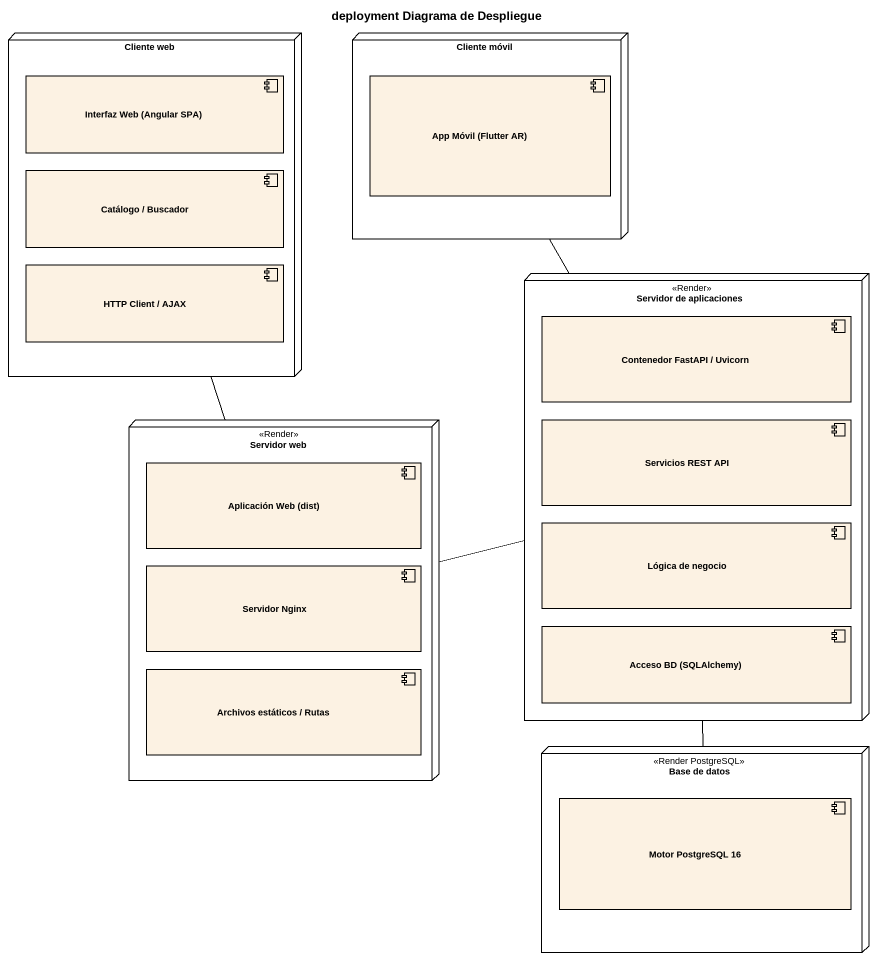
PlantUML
@startuml
title deployment Diagrama de Despliegue
node "Cliente web" as Cliente_web {
  component "Interfaz Web (Angular SPA)" as Interfaz_Web_Angular_SPA
  component "Catálogo / Buscador" as Catálogo_Buscador
  component "HTTP Client / AJAX" as HTTP_Client_AJAX
}
node "Cliente móvil" as Cliente_móvil {
  component "App Móvil (Flutter AR)" as App_Móvil_Flutter_AR
}
node "Servidor de aplicaciones" as Servidor_de_aplicaciones <<Render>> {
  component "Contenedor FastAPI / Uvicorn" as Contenedor_FastAPI_Uvicorn
  component "Servicios REST API" as Servicios_REST_API
  component "Lógica de negocio" as Lógica_de_negocio
  component "Acceso BD (SQLAlchemy)" as Acceso_BD_SQLAlchemy
}
node "Servidor web" as Servidor_web <<Render>> {
  component "Aplicación Web (dist)" as Aplicación_Web_dist
  component "Servidor Nginx" as Servidor_Nginx
  component "Archivos estáticos / Rutas" as Archivos_estáticos_Rutas
}
node "Base de datos" as Base_de_datos <<Render PostgreSQL>> {
  component "Motor PostgreSQL 16" as Motor_PostgreSQL_16
}
Cliente_web -- Servidor_web
Cliente_móvil -- Servidor_de_aplicaciones
Servidor_de_aplicaciones -- Base_de_datos
Servidor_web -right- Servidor_de_aplicaciones
@enduml
